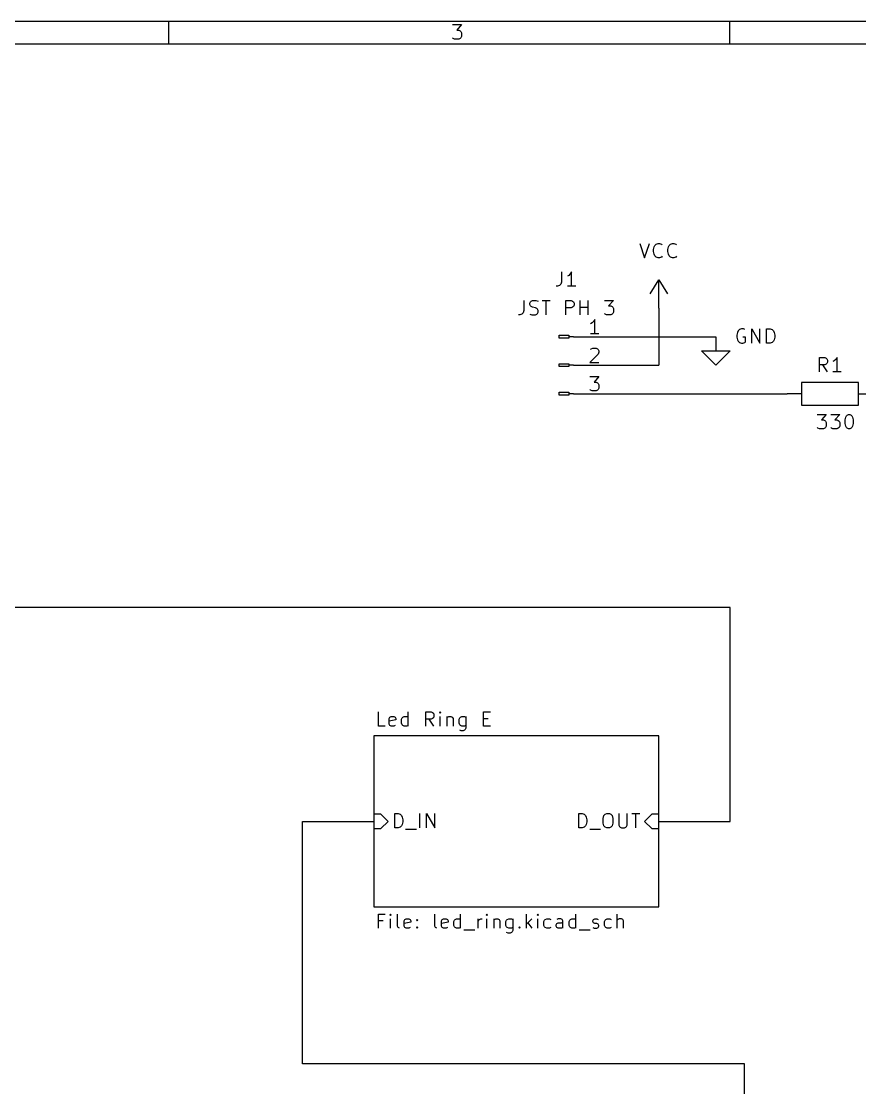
# Model space of a CAD drawing. Extents: x 0.4 to 11.3, y -7.9 to -0.4.
# Drawn here: x 3.814 to 6.754, y -4.134 to -0.394 of the extents above; entities that cross this region are included whole.
import ezdxf

# ---------------------------------------------------------------- set-up
doc = ezdxf.new("R2010")
doc.units = 0
doc.header["$MEASUREMENT"] = 0
for name, color, linetype in [('BROWN2', 54, 'CONTINUOUS'), ('CYAN2', 4, 'CONTINUOUS'), ('GREEN3', 91, 'CONTINUOUS'), ('RED2', 1, 'CONTINUOUS'), ('RED3', 11, 'CONTINUOUS')]:
    doc.layers.add(name, color=color, linetype=linetype)

msp = doc.modelspace()

# ---------------------------------------------------------------- linework, layer by layer
at = {"layer": 'BROWN2', "linetype": 'CONTINUOUS'}
for p, q in [((5.066, -3.5751), (5.066, -3.5251)), ((5.066, -3.5251), (5.0898, -3.5251)), ((5.0827, -3.5489), (5.066, -3.5489)), ((5.1089, -3.5251), (5.1065, -3.5274)), ((5.1065, -3.5274), (5.1089, -3.5298)), ((5.1113, -3.5274), (5.1089, -3.5251)), ((5.1089, -3.5251), (5.1089, -3.5298)), ((5.1089, -3.5298), (5.1113, -3.5274)), ((5.1089, -3.5751), (5.1089, -3.5417)), ((5.1327, -3.5679), (5.1327, -3.5251)), ((5.1565, -3.5489), (5.1589, -3.5441)), ((5.1565, -3.5679), (5.1565, -3.5489)), ((5.1589, -3.5441), (5.1636, -3.5417)), ((5.1636, -3.5417), (5.1732, -3.5417)), ((5.1732, -3.5417), (5.1779, -3.5441)), ((5.1779, -3.5441), (5.1803, -3.5489)), ((5.1803, -3.5489), (5.1803, -3.5536)), ((5.1994, -3.5465), (5.2017, -3.5441)), ((5.2017, -3.5489), (5.1994, -3.5465)), ((5.2017, -3.5441), (5.2041, -3.5465)), ((5.2017, -3.5441), (5.2017, -3.5489)), ((5.2041, -3.5465), (5.2017, -3.5489)), ((5.2636, -3.5679), (5.2636, -3.5251)), ((5.2874, -3.5489), (5.2898, -3.5441)), ((5.2874, -3.5679), (5.2874, -3.5489)), ((5.2898, -3.5441), (5.2946, -3.5417)), ((5.2946, -3.5417), (5.3041, -3.5417)), ((5.3041, -3.5417), (5.3089, -3.5441)), ((5.3089, -3.5441), (5.3113, -3.5489)), ((5.3113, -3.5489), (5.3113, -3.5536)), ((5.3303, -3.5513), (5.3327, -3.5465)), ((5.3303, -3.5655), (5.3303, -3.5513)), ((5.3327, -3.5465), (5.3351, -3.5441)), ((5.3351, -3.5441), (5.3398, -3.5417)), ((5.3398, -3.5417), (5.3494, -3.5417)), ((5.3494, -3.5417), (5.3541, -3.5441)), ((5.3541, -3.5751), (5.3541, -3.5251)), ((5.416, -3.5751), (5.416, -3.5417)), ((5.416, -3.5513), (5.4184, -3.5465)), ((5.4184, -3.5465), (5.4208, -3.5441)), ((5.4208, -3.5441), (5.4255, -3.5417)), ((5.4255, -3.5417), (5.4303, -3.5417)), ((5.447, -3.5251), (5.4446, -3.5274)), ((5.4446, -3.5274), (5.447, -3.5298)), ((5.4493, -3.5274), (5.447, -3.5251)), ((5.447, -3.5251), (5.447, -3.5298)), ((5.447, -3.5298), (5.4493, -3.5274)), ((5.447, -3.5751), (5.447, -3.5417)), ((5.4708, -3.5417), (5.4708, -3.5751)), ((5.4708, -3.5465), (5.4732, -3.5441)), ((5.4732, -3.5441), (5.4779, -3.5417)), ((5.4779, -3.5417), (5.4851, -3.5417)), ((5.4851, -3.5417), (5.4898, -3.5441)), ((5.4898, -3.5441), (5.4922, -3.5489)), ((5.4922, -3.5489), (5.4922, -3.5751)), ((5.5136, -3.5513), (5.516, -3.5465)), ((5.5136, -3.5655), (5.5136, -3.5513)), ((5.516, -3.5465), (5.5184, -3.5441)), ((5.5184, -3.5441), (5.5232, -3.5417)), ((5.5232, -3.5417), (5.5327, -3.5417)), ((5.5327, -3.5417), (5.5374, -3.5441)), ((5.5374, -3.5417), (5.5374, -3.5822)), ((5.5851, -3.5751), (5.5851, -3.5251)), ((5.6041, -3.5417), (5.5851, -3.5608)), ((5.6255, -3.5251), (5.6232, -3.5274)), ((5.6232, -3.5274), (5.6255, -3.5298)), ((5.6279, -3.5274), (5.6255, -3.5251)), ((5.6255, -3.5251), (5.6255, -3.5298)), ((5.6255, -3.5298), (5.6279, -3.5274)), ((5.6255, -3.5751), (5.6255, -3.5417)), ((5.647, -3.5513), (5.6493, -3.5465)), ((5.647, -3.5655), (5.647, -3.5513)), ((5.6493, -3.5465), (5.6517, -3.5441)), ((5.6517, -3.5441), (5.6565, -3.5417)), ((5.6565, -3.5417), (5.666, -3.5417)), ((5.666, -3.5417), (5.6708, -3.5441)), ((5.697, -3.5417), (5.6922, -3.5441)), ((5.7065, -3.5417), (5.697, -3.5417)), ((5.7113, -3.5441), (5.7065, -3.5417)), ((5.7136, -3.5489), (5.7113, -3.5441)), ((5.7136, -3.5751), (5.7136, -3.5489)), ((5.7351, -3.5513), (5.7374, -3.5465)), ((5.7351, -3.5655), (5.7351, -3.5513)), ((5.7374, -3.5465), (5.7398, -3.5441)), ((5.7398, -3.5441), (5.7446, -3.5417)), ((5.7446, -3.5417), (5.7541, -3.5417)), ((5.7541, -3.5417), (5.7589, -3.5441)), ((5.7589, -3.5751), (5.7589, -3.5251)), ((5.8184, -3.5489), (5.8208, -3.5441)), ((5.8184, -3.5513), (5.8184, -3.5489)), ((5.8208, -3.556), (5.8184, -3.5513)), ((5.8208, -3.5441), (5.8255, -3.5417)), ((5.8255, -3.5417), (5.8327, -3.5417)), ((5.8327, -3.5417), (5.8374, -3.5441)), ((5.8589, -3.5513), (5.8612, -3.5465)), ((5.8589, -3.5655), (5.8589, -3.5513)), ((5.8612, -3.5465), (5.8636, -3.5441)), ((5.8636, -3.5441), (5.8684, -3.5417)), ((5.8684, -3.5417), (5.8779, -3.5417)), ((5.8779, -3.5417), (5.8827, -3.5441)), ((5.9041, -3.5751), (5.9041, -3.5251)), ((5.9065, -3.5441), (5.9041, -3.5465)), ((5.9113, -3.5417), (5.9065, -3.5441)), ((5.9184, -3.5417), (5.9113, -3.5417)), ((5.9232, -3.5441), (5.9184, -3.5417)), ((5.9255, -3.5489), (5.9232, -3.5441)), ((5.9255, -3.5751), (5.9255, -3.5489)), ((5.1351, -3.5727), (5.1327, -3.5679)), ((5.1398, -3.5751), (5.1351, -3.5727)), ((5.1803, -3.5536), (5.1565, -3.5584)), ((5.1589, -3.5727), (5.1565, -3.5679)), ((5.1636, -3.5751), (5.1589, -3.5727)), ((5.1732, -3.5751), (5.1636, -3.5751)), ((5.1779, -3.5727), (5.1732, -3.5751)), ((5.1994, -3.5727), (5.2017, -3.5703)), ((5.2017, -3.5751), (5.1994, -3.5727)), ((5.2017, -3.5703), (5.2041, -3.5727)), ((5.2017, -3.5703), (5.2017, -3.5751)), ((5.2041, -3.5727), (5.2017, -3.5751)), ((5.266, -3.5727), (5.2636, -3.5679)), ((5.2708, -3.5751), (5.266, -3.5727)), ((5.3113, -3.5536), (5.2874, -3.5584)), ((5.2898, -3.5727), (5.2874, -3.5679)), ((5.2946, -3.5751), (5.2898, -3.5727)), ((5.3041, -3.5751), (5.2946, -3.5751)), ((5.3089, -3.5727), (5.3041, -3.5751)), ((5.3327, -3.5703), (5.3303, -3.5655)), ((5.3351, -3.5727), (5.3327, -3.5703)), ((5.3398, -3.5751), (5.3351, -3.5727)), ((5.3494, -3.5751), (5.3398, -3.5751)), ((5.3541, -3.5727), (5.3494, -3.5751)), ((5.366, -3.5798), (5.4041, -3.5798)), ((5.516, -3.5703), (5.5136, -3.5655)), ((5.5184, -3.5727), (5.516, -3.5703)), ((5.5208, -3.5917), (5.516, -3.5894)), ((5.5232, -3.5751), (5.5184, -3.5727)), ((5.5327, -3.5751), (5.5232, -3.5751)), ((5.5327, -3.5894), (5.5279, -3.5917)), ((5.5374, -3.5727), (5.5327, -3.5751)), ((5.5351, -3.587), (5.5327, -3.5894)), ((5.5374, -3.5822), (5.5351, -3.587)), ((5.5589, -3.5727), (5.5612, -3.5703)), ((5.5612, -3.5751), (5.5589, -3.5727)), ((5.5612, -3.5703), (5.5636, -3.5727)), ((5.5612, -3.5703), (5.5612, -3.5751)), ((5.5636, -3.5727), (5.5612, -3.5751)), ((5.5898, -3.556), (5.6041, -3.5751)), ((5.6493, -3.5703), (5.647, -3.5655)), ((5.6517, -3.5727), (5.6493, -3.5703)), ((5.6565, -3.5751), (5.6517, -3.5727)), ((5.666, -3.5751), (5.6565, -3.5751)), ((5.6708, -3.5727), (5.666, -3.5751)), ((5.6898, -3.5632), (5.6922, -3.5584)), ((5.6898, -3.5679), (5.6898, -3.5632)), ((5.6922, -3.5727), (5.6898, -3.5679)), ((5.6922, -3.5584), (5.697, -3.556)), ((5.697, -3.5751), (5.6922, -3.5727)), ((5.697, -3.556), (5.7089, -3.556)), ((5.7089, -3.5751), (5.697, -3.5751)), ((5.7089, -3.556), (5.7136, -3.5536)), ((5.7136, -3.5727), (5.7089, -3.5751)), ((5.7374, -3.5703), (5.7351, -3.5655)), ((5.7398, -3.5727), (5.7374, -3.5703)), ((5.7446, -3.5751), (5.7398, -3.5727)), ((5.7541, -3.5751), (5.7446, -3.5751)), ((5.7589, -3.5727), (5.7541, -3.5751)), ((5.7708, -3.5798), (5.8089, -3.5798)), ((5.8184, -3.5727), (5.8232, -3.5751)), ((5.8255, -3.5584), (5.8208, -3.556)), ((5.8232, -3.5751), (5.8327, -3.5751)), ((5.8327, -3.5584), (5.8255, -3.5584)), ((5.8374, -3.5608), (5.8327, -3.5584)), ((5.8327, -3.5751), (5.8374, -3.5727)), ((5.8398, -3.5655), (5.8374, -3.5608)), ((5.8374, -3.5727), (5.8398, -3.5679)), ((5.8398, -3.5679), (5.8398, -3.5655)), ((5.8612, -3.5703), (5.8589, -3.5655)), ((5.8636, -3.5727), (5.8612, -3.5703)), ((5.8684, -3.5751), (5.8636, -3.5727)), ((5.8779, -3.5751), (5.8684, -3.5751)), ((5.8827, -3.5727), (5.8779, -3.5751)), ((5.5279, -3.5917), (5.5208, -3.5917))]:
    msp.add_line(p, q, dxfattribs=at)
at = {"layer": 'CYAN2', "linetype": 'CONTINUOUS'}
for p, q in [((5.9833, -1.1728), (6, -1.2228)), ((6, -1.2228), (6.0167, -1.1728)), ((6.031, -1.1942), (6.0333, -1.1847)), ((6.031, -1.2014), (6.031, -1.1942)), ((6.0333, -1.1847), (6.0357, -1.1799)), ((6.0357, -1.1799), (6.0405, -1.1752)), ((6.0405, -1.1752), (6.0476, -1.1728)), ((6.0476, -1.1728), (6.0524, -1.1728)), ((6.0524, -1.1728), (6.0595, -1.1752)), ((6.0595, -1.1752), (6.0619, -1.1776)), ((6.081, -1.1942), (6.0833, -1.1847)), ((6.081, -1.2014), (6.081, -1.1942)), ((6.0833, -1.1847), (6.0857, -1.1799)), ((6.0857, -1.1799), (6.0905, -1.1752)), ((6.0905, -1.1752), (6.0976, -1.1728)), ((6.0976, -1.1728), (6.1024, -1.1728)), ((6.1024, -1.1728), (6.1095, -1.1752)), ((6.1095, -1.1752), (6.1119, -1.1776)), ((6.0333, -1.2109), (6.031, -1.2014)), ((6.0357, -1.2157), (6.0333, -1.2109)), ((6.0405, -1.2204), (6.0357, -1.2157)), ((6.0476, -1.2228), (6.0405, -1.2204)), ((6.0524, -1.2228), (6.0476, -1.2228)), ((6.0595, -1.2204), (6.0524, -1.2228)), ((6.0619, -1.218), (6.0595, -1.2204)), ((6.0833, -1.2109), (6.081, -1.2014)), ((6.0857, -1.2157), (6.0833, -1.2109)), ((6.0905, -1.2204), (6.0857, -1.2157)), ((6.0976, -1.2228), (6.0905, -1.2204)), ((6.1024, -1.2228), (6.0976, -1.2228)), ((6.1095, -1.2204), (6.1024, -1.2228)), ((6.1119, -1.218), (6.1095, -1.2204)), ((5.7083, -1.3085), (5.706, -1.3157)), ((5.7083, -1.2728), (5.7083, -1.3085)), ((5.7345, -1.2847), (5.7298, -1.2871)), ((5.7393, -1.2799), (5.7345, -1.2847)), ((5.744, -1.2728), (5.7393, -1.2799)), ((5.744, -1.3228), (5.744, -1.2728)), ((5.694, -1.3228), (5.6893, -1.3228)), ((5.7012, -1.3204), (5.694, -1.3228)), ((5.706, -1.3157), (5.7012, -1.3204)), ((5.7583, -1.3228), (5.7298, -1.3228)), ((5.5762, -1.3728), (5.5762, -1.4085)), ((5.5976, -1.3823), (5.6, -1.3776)), ((5.5976, -1.3871), (5.5976, -1.3823)), ((5.6, -1.3776), (5.6024, -1.3752)), ((5.6024, -1.3752), (5.6071, -1.3728)), ((5.6071, -1.3728), (5.619, -1.3728)), ((5.619, -1.3728), (5.6262, -1.3752)), ((5.6405, -1.3728), (5.669, -1.3728)), ((5.6548, -1.4228), (5.6548, -1.3728)), ((5.7238, -1.4228), (5.7238, -1.3728)), ((5.7238, -1.3728), (5.7429, -1.3728)), ((5.7429, -1.3728), (5.7476, -1.3752)), ((5.7476, -1.3752), (5.75, -1.3776)), ((5.75, -1.3776), (5.7524, -1.3823)), ((5.7524, -1.3823), (5.7524, -1.3895)), ((5.7738, -1.4228), (5.7738, -1.3728)), ((5.8024, -1.4228), (5.8024, -1.3728)), ((5.8595, -1.3728), (5.8905, -1.3728)), ((5.8905, -1.3728), (5.8738, -1.3919)), ((5.5691, -1.4204), (5.5619, -1.4228)), ((5.5738, -1.4157), (5.5691, -1.4204)), ((5.5762, -1.4085), (5.5738, -1.4157)), ((5.6, -1.3919), (5.5976, -1.3871)), ((5.5976, -1.4204), (5.6048, -1.4228)), ((5.6024, -1.3942), (5.6, -1.3919)), ((5.6071, -1.3966), (5.6024, -1.3942)), ((5.6167, -1.399), (5.6071, -1.3966)), ((5.6214, -1.4014), (5.6167, -1.399)), ((5.6167, -1.4228), (5.6214, -1.4204)), ((5.6238, -1.4038), (5.6214, -1.4014)), ((5.6214, -1.4204), (5.6238, -1.418)), ((5.6262, -1.4085), (5.6238, -1.4038)), ((5.6238, -1.418), (5.6262, -1.4133)), ((5.6262, -1.4133), (5.6262, -1.4085)), ((5.7429, -1.399), (5.7238, -1.399)), ((5.7476, -1.3966), (5.7429, -1.399)), ((5.75, -1.3942), (5.7476, -1.3966)), ((5.7524, -1.3895), (5.75, -1.3942)), ((5.7738, -1.3966), (5.8024, -1.3966)), ((5.8619, -1.4204), (5.8595, -1.418)), ((5.8667, -1.4228), (5.8619, -1.4204)), ((5.8738, -1.3919), (5.881, -1.3919)), ((5.881, -1.3919), (5.8857, -1.3942)), ((5.8857, -1.4204), (5.881, -1.4228)), ((5.8857, -1.3942), (5.8881, -1.3966)), ((5.8881, -1.418), (5.8857, -1.4204)), ((5.8881, -1.3966), (5.8905, -1.4014)), ((5.8905, -1.4133), (5.8881, -1.418)), ((5.8905, -1.4014), (5.8905, -1.4133)), ((5.5619, -1.4228), (5.5571, -1.4228)), ((5.6048, -1.4228), (5.6167, -1.4228)), ((5.881, -1.4228), (5.8667, -1.4228)), ((6.3257, -1.4847), (6.3233, -1.4942)), ((6.3233, -1.4942), (6.3233, -1.5014)), ((6.3281, -1.4799), (6.3257, -1.4847)), ((6.3329, -1.4752), (6.3281, -1.4799)), ((6.34, -1.4728), (6.3329, -1.4752)), ((6.3471, -1.4728), (6.34, -1.4728)), ((6.3519, -1.4752), (6.3471, -1.4728)), ((6.3757, -1.5228), (6.3757, -1.4728)), ((6.3757, -1.4728), (6.4043, -1.5228)), ((6.4043, -1.5228), (6.4043, -1.4728)), ((6.4281, -1.5228), (6.4281, -1.4728)), ((6.4281, -1.4728), (6.44, -1.4728)), ((6.44, -1.4728), (6.4471, -1.4752)), ((6.4471, -1.4752), (6.4519, -1.4799)), ((6.4519, -1.4799), (6.4543, -1.4847)), ((6.4543, -1.4847), (6.4567, -1.4942)), ((6.4567, -1.4942), (6.4567, -1.5014)), ((6.3233, -1.5014), (6.3257, -1.5109)), ((6.3257, -1.5109), (6.3281, -1.5157)), ((6.3281, -1.5157), (6.3329, -1.5204)), ((6.3329, -1.5204), (6.34, -1.5228)), ((6.34, -1.5228), (6.3448, -1.5228)), ((6.3543, -1.5014), (6.3448, -1.5014)), ((6.3448, -1.5228), (6.3519, -1.5204)), ((6.3519, -1.5204), (6.3543, -1.518)), ((6.3543, -1.518), (6.3543, -1.5014)), ((6.44, -1.5228), (6.4281, -1.5228)), ((6.4471, -1.5204), (6.44, -1.5228)), ((6.4519, -1.5157), (6.4471, -1.5204)), ((6.4543, -1.5109), (6.4519, -1.5157)), ((6.4567, -1.5014), (6.4543, -1.5109)), ((6.6131, -1.6228), (6.6131, -1.5728)), ((6.6131, -1.5728), (6.6321, -1.5728)), ((6.6321, -1.599), (6.6131, -1.599)), ((6.6417, -1.6228), (6.625, -1.599)), ((6.6321, -1.5728), (6.6369, -1.5752)), ((6.6369, -1.5966), (6.6321, -1.599)), ((6.6369, -1.5752), (6.6393, -1.5776)), ((6.6393, -1.5942), (6.6369, -1.5966)), ((6.6393, -1.5776), (6.6417, -1.5823)), ((6.6417, -1.5895), (6.6393, -1.5942)), ((6.6417, -1.5823), (6.6417, -1.5895)), ((6.6655, -1.5847), (6.6607, -1.5871)), ((6.6702, -1.5799), (6.6655, -1.5847)), ((6.675, -1.5728), (6.6702, -1.5799)), ((6.675, -1.6228), (6.675, -1.5728)), ((6.6893, -1.6228), (6.6607, -1.6228)), ((6.6057, -1.7728), (6.6367, -1.7728)), ((6.6367, -1.7728), (6.62, -1.7918)), ((6.62, -1.7918), (6.6271, -1.7918)), ((6.6271, -1.7918), (6.6319, -1.7942)), ((6.6319, -1.7942), (6.6343, -1.7966)), ((6.6533, -1.7728), (6.6843, -1.7728)), ((6.6843, -1.7728), (6.6676, -1.7918)), ((6.6676, -1.7918), (6.6748, -1.7918)), ((6.6748, -1.7918), (6.6795, -1.7942)), ((6.6795, -1.7942), (6.6819, -1.7966)), ((6.7033, -1.7918), (6.7057, -1.7823)), ((6.7033, -1.8038), (6.7033, -1.7918)), ((6.7057, -1.7823), (6.7081, -1.7776)), ((6.7081, -1.7776), (6.7105, -1.7752)), ((6.7105, -1.7752), (6.7152, -1.7728)), ((6.7152, -1.7728), (6.72, -1.7728)), ((6.72, -1.7728), (6.7248, -1.7752)), ((6.7248, -1.7752), (6.7271, -1.7776)), ((6.7271, -1.7776), (6.7295, -1.7823)), ((6.7295, -1.7823), (6.7319, -1.7918)), ((6.7319, -1.7918), (6.7319, -1.8038)), ((6.6081, -1.8204), (6.6057, -1.818)), ((6.6129, -1.8228), (6.6081, -1.8204)), ((6.6271, -1.8228), (6.6129, -1.8228)), ((6.6319, -1.8204), (6.6271, -1.8228)), ((6.6343, -1.818), (6.6319, -1.8204)), ((6.6343, -1.7966), (6.6367, -1.8014)), ((6.6367, -1.8133), (6.6343, -1.818)), ((6.6367, -1.8014), (6.6367, -1.8133)), ((6.6557, -1.8204), (6.6533, -1.818)), ((6.6605, -1.8228), (6.6557, -1.8204)), ((6.6748, -1.8228), (6.6605, -1.8228)), ((6.6795, -1.8204), (6.6748, -1.8228)), ((6.6819, -1.818), (6.6795, -1.8204)), ((6.6819, -1.7966), (6.6843, -1.8014)), ((6.6843, -1.8133), (6.6819, -1.818)), ((6.6843, -1.8014), (6.6843, -1.8133)), ((6.7057, -1.8133), (6.7033, -1.8038)), ((6.7081, -1.818), (6.7057, -1.8133)), ((6.7105, -1.8204), (6.7081, -1.818)), ((6.7152, -1.8228), (6.7105, -1.8204)), ((6.72, -1.8228), (6.7152, -1.8228)), ((6.7248, -1.8204), (6.72, -1.8228)), ((6.7271, -1.818), (6.7248, -1.8204)), ((6.7295, -1.8133), (6.7271, -1.818)), ((6.7319, -1.8038), (6.7295, -1.8133)), ((5.066, -2.8655), (5.066, -2.8155)), ((5.1041, -2.8393), (5.1065, -2.8346)), ((5.1041, -2.8584), (5.1041, -2.8393)), ((5.1065, -2.8346), (5.1113, -2.8322)), ((5.1113, -2.8322), (5.1208, -2.8322)), ((5.1208, -2.8322), (5.1255, -2.8346)), ((5.1255, -2.8346), (5.1279, -2.8393)), ((5.1279, -2.8393), (5.1279, -2.8441)), ((5.147, -2.8417), (5.1493, -2.837)), ((5.147, -2.856), (5.147, -2.8417)), ((5.1493, -2.837), (5.1517, -2.8346)), ((5.1517, -2.8346), (5.1565, -2.8322)), ((5.1565, -2.8322), (5.166, -2.8322)), ((5.166, -2.8322), (5.1708, -2.8346)), ((5.1708, -2.8655), (5.1708, -2.8155)), ((5.2327, -2.8655), (5.2327, -2.8155)), ((5.2327, -2.8155), (5.2517, -2.8155)), ((5.2517, -2.8417), (5.2327, -2.8417)), ((5.2612, -2.8655), (5.2446, -2.8417)), ((5.2517, -2.8155), (5.2565, -2.8179)), ((5.2565, -2.8393), (5.2517, -2.8417)), ((5.2565, -2.8179), (5.2589, -2.8203)), ((5.2589, -2.837), (5.2565, -2.8393)), ((5.2589, -2.8203), (5.2612, -2.8251)), ((5.2612, -2.8322), (5.2589, -2.837)), ((5.2612, -2.8251), (5.2612, -2.8322)), ((5.2827, -2.8155), (5.2803, -2.8179)), ((5.2803, -2.8179), (5.2827, -2.8203)), ((5.2851, -2.8179), (5.2827, -2.8155)), ((5.2827, -2.8155), (5.2827, -2.8203)), ((5.2827, -2.8203), (5.2851, -2.8179)), ((5.2827, -2.8655), (5.2827, -2.8322)), ((5.3065, -2.8322), (5.3065, -2.8655)), ((5.3065, -2.837), (5.3089, -2.8346)), ((5.3089, -2.8346), (5.3136, -2.8322)), ((5.3136, -2.8322), (5.3208, -2.8322)), ((5.3208, -2.8322), (5.3255, -2.8346)), ((5.3255, -2.8346), (5.3279, -2.8393)), ((5.3279, -2.8393), (5.3279, -2.8655)), ((5.3493, -2.8417), (5.3517, -2.837)), ((5.3493, -2.856), (5.3493, -2.8417)), ((5.3517, -2.837), (5.3541, -2.8346)), ((5.3541, -2.8346), (5.3589, -2.8322)), ((5.3589, -2.8322), (5.3684, -2.8322)), ((5.3684, -2.8322), (5.3732, -2.8346)), ((5.3732, -2.8322), (5.3732, -2.8727)), ((5.4351, -2.8655), (5.4351, -2.8155)), ((5.4351, -2.8155), (5.4589, -2.8155)), ((5.4351, -2.8393), (5.4517, -2.8393)), ((5.0898, -2.8655), (5.066, -2.8655)), ((5.1279, -2.8441), (5.1041, -2.8489)), ((5.1065, -2.8632), (5.1041, -2.8584)), ((5.1113, -2.8655), (5.1065, -2.8632)), ((5.1208, -2.8655), (5.1113, -2.8655)), ((5.1255, -2.8632), (5.1208, -2.8655)), ((5.1493, -2.8608), (5.147, -2.856)), ((5.1517, -2.8632), (5.1493, -2.8608)), ((5.1565, -2.8655), (5.1517, -2.8632)), ((5.166, -2.8655), (5.1565, -2.8655)), ((5.1708, -2.8632), (5.166, -2.8655)), ((5.3517, -2.8608), (5.3493, -2.856)), ((5.3541, -2.8632), (5.3517, -2.8608)), ((5.3565, -2.8822), (5.3517, -2.8798)), ((5.3589, -2.8655), (5.3541, -2.8632)), ((5.3684, -2.8655), (5.3589, -2.8655)), ((5.3684, -2.8798), (5.3636, -2.8822)), ((5.3732, -2.8632), (5.3684, -2.8655)), ((5.3708, -2.8774), (5.3684, -2.8798)), ((5.3732, -2.8727), (5.3708, -2.8774)), ((5.4589, -2.8655), (5.4351, -2.8655)), ((5.3636, -2.8822), (5.3565, -2.8822)), ((5.075, -3.175), (5.05, -3.175)), ((5.05, -3.175), (5.05, -3.225)), ((5.1, -3.2), (5.075, -3.175)), ((5.1235, -3.2228), (5.1235, -3.1728)), ((5.1235, -3.1728), (5.1354, -3.1728)), ((5.1354, -3.1728), (5.1426, -3.1752)), ((5.1426, -3.1752), (5.1473, -3.1799)), ((5.2116, -3.2228), (5.2116, -3.1728)), ((5.2354, -3.2228), (5.2354, -3.1728)), ((5.2354, -3.1728), (5.264, -3.2228)), ((5.264, -3.2228), (5.264, -3.1728)), ((5.7693, -3.2228), (5.7693, -3.1728)), ((5.7693, -3.1728), (5.7812, -3.1728)), ((5.7812, -3.1728), (5.7884, -3.1752)), ((5.7884, -3.1752), (5.7931, -3.1799)), ((5.8574, -3.1799), (5.8622, -3.1752)), ((5.8622, -3.1752), (5.867, -3.1728)), ((5.867, -3.1728), (5.8765, -3.1728)), ((5.8765, -3.1728), (5.8812, -3.1752)), ((5.8812, -3.1752), (5.886, -3.1799)), ((5.9098, -3.1728), (5.9098, -3.2133)), ((5.9384, -3.2133), (5.9384, -3.1728)), ((5.9551, -3.1728), (5.9836, -3.1728)), ((5.9693, -3.2228), (5.9693, -3.1728)), ((6.025, -3.175), (6, -3.2)), ((6.05, -3.175), (6.025, -3.175)), ((6.05, -3.225), (6.05, -3.175)), ((5.075, -3.225), (5.1, -3.2)), ((5.1473, -3.2157), (5.1426, -3.2204)), ((5.1473, -3.1799), (5.1497, -3.1847)), ((5.1497, -3.2109), (5.1473, -3.2157)), ((5.1497, -3.1847), (5.1521, -3.1942)), ((5.1521, -3.2014), (5.1497, -3.2109)), ((5.1521, -3.1942), (5.1521, -3.2014)), ((5.7931, -3.2157), (5.7884, -3.2204)), ((5.7931, -3.1799), (5.7955, -3.1847)), ((5.7955, -3.2109), (5.7931, -3.2157)), ((5.7955, -3.1847), (5.7979, -3.1942)), ((5.7979, -3.2014), (5.7955, -3.2109)), ((5.7979, -3.1942), (5.7979, -3.2014)), ((5.8551, -3.1895), (5.8574, -3.1799)), ((5.8551, -3.2061), (5.8551, -3.1895)), ((5.8574, -3.2157), (5.8551, -3.2061)), ((5.8622, -3.2204), (5.8574, -3.2157)), ((5.886, -3.2157), (5.8812, -3.2204)), ((5.886, -3.1799), (5.8884, -3.1895)), ((5.8884, -3.2061), (5.886, -3.2157)), ((5.8884, -3.1895), (5.8884, -3.2061)), ((5.9098, -3.2133), (5.9122, -3.218)), ((5.936, -3.218), (5.9384, -3.2133)), ((6, -3.2), (6.025, -3.225)), ((5.05, -3.225), (5.075, -3.225)), ((5.1354, -3.2228), (5.1235, -3.2228)), ((5.1426, -3.2204), (5.1354, -3.2228)), ((5.1616, -3.2276), (5.1997, -3.2276)), ((5.7812, -3.2228), (5.7693, -3.2228)), ((5.7884, -3.2204), (5.7812, -3.2228)), ((5.8074, -3.2276), (5.8455, -3.2276)), ((5.867, -3.2228), (5.8622, -3.2204)), ((5.8765, -3.2228), (5.867, -3.2228)), ((5.8812, -3.2204), (5.8765, -3.2228)), ((5.9122, -3.218), (5.9146, -3.2204)), ((5.9146, -3.2204), (5.9193, -3.2228)), ((5.9193, -3.2228), (5.9289, -3.2228)), ((5.9289, -3.2228), (5.9336, -3.2204)), ((5.9336, -3.2204), (5.936, -3.218)), ((6.025, -3.225), (6.05, -3.225))]:
    msp.add_line(p, q, dxfattribs=at)
at = {"layer": 'GREEN3', "linetype": 'CONTINUOUS'}
for p, q in [((6.05, -1.4), (6.05, -1.6)), ((5.9, -1.5), (6.25, -1.5)), ((5.9, -1.6), (6.05, -1.6)), ((5.9, -1.7), (6.5, -1.7)), ((6.3, -2.45), (2.45, -2.45)), ((6.3, -3.2), (6.3, -2.45)), ((4.8, -4.05), (4.8, -3.2)), ((4.8, -3.2), (5.05, -3.2)), ((6.05, -3.2), (6.3, -3.2)), ((6.35, -4.05), (4.8, -4.05)), ((6.35, -5), (6.35, -4.05))]:
    msp.add_line(p, q, dxfattribs=at)
at = {"layer": 'RED2', "linetype": 'CONTINUOUS'}
for p, q in [((0.3937, -0.3937), (11.2993, -0.3937)), ((4.3307, -0.4724), (4.3307, -0.3937)), ((5.3262, -0.4053), (5.3578, -0.4053)), ((5.3578, -0.4053), (5.3408, -0.4248)), ((6.2992, -0.4724), (6.2992, -0.3937)), ((5.3408, -0.4248), (5.3481, -0.4248)), ((5.3481, -0.4248), (5.353, -0.4272)), ((5.353, -0.4272), (5.3554, -0.4296)), ((5.3554, -0.4296), (5.3578, -0.4345)), ((5.3578, -0.4467), (5.3554, -0.4516)), ((5.3578, -0.4345), (5.3578, -0.4467)), ((0.4724, -0.4724), (11.2206, -0.4724)), ((5.3286, -0.454), (5.3262, -0.4516)), ((5.3335, -0.4564), (5.3286, -0.454)), ((5.3481, -0.4564), (5.3335, -0.4564)), ((5.353, -0.454), (5.3481, -0.4564)), ((5.3554, -0.4516), (5.353, -0.454)), ((6.02, -1.35), (6.05, -1.3)), ((6.05, -1.3), (6.08, -1.35)), ((6.05, -1.4), (6.05, -1.3)), ((5.7, -1.505), (5.7, -1.495)), ((5.7, -1.495), (5.734, -1.495)), ((5.734, -1.495), (5.734, -1.505)), ((5.734, -1.505), (5.7, -1.505)), ((5.75, -1.5), (5.734, -1.5)), ((5.75, -1.5), (5.9, -1.5)), ((6.25, -1.5), (6.25, -1.55)), ((6.25, -1.6), (6.2, -1.55)), ((6.2, -1.55), (6.25, -1.55)), ((6.25, -1.55), (6.3, -1.55)), ((6.3, -1.55), (6.25, -1.6)), ((5.7, -1.605), (5.7, -1.595)), ((5.7, -1.595), (5.734, -1.595)), ((5.734, -1.605), (5.7, -1.605)), ((5.734, -1.595), (5.734, -1.605)), ((5.75, -1.6), (5.734, -1.6)), ((5.75, -1.6), (5.9, -1.6)), ((6.75, -1.66), (6.55, -1.66)), ((6.55, -1.66), (6.55, -1.74)), ((6.75, -1.74), (6.75, -1.66)), ((5.7, -1.705), (5.7, -1.695)), ((5.7, -1.695), (5.734, -1.695)), ((5.734, -1.705), (5.7, -1.705)), ((5.734, -1.695), (5.734, -1.705)), ((5.75, -1.7), (5.734, -1.7)), ((5.75, -1.7), (5.9, -1.7)), ((6.55, -1.7), (6.5, -1.7)), ((6.75, -1.7), (6.8, -1.7)), ((6.55, -1.74), (6.75, -1.74)), ((5.05, -2.9), (5.05, -3.5)), ((6.05, -2.9), (5.05, -2.9)), ((5.05, -2.9), (5.05, -3.5)), ((6.05, -2.9), (5.05, -2.9)), ((6.05, -3.5), (6.05, -2.9)), ((6.05, -3.5), (6.05, -2.9)), ((5.05, -3.5), (6.05, -3.5)), ((5.05, -3.5), (6.05, -3.5))]:
    msp.add_line(p, q, dxfattribs=at)
at = {"layer": 'RED3', "linetype": 'CONTINUOUS'}
for p, q in [((5.8155, -1.4518), (5.8107, -1.4542)), ((5.8202, -1.447), (5.8155, -1.4518)), ((5.825, -1.4399), (5.8202, -1.447)), ((5.825, -1.4899), (5.825, -1.4399)), ((5.8393, -1.4899), (5.8107, -1.4899)), ((5.8369, -1.5613), (5.8083, -1.5899)), ((5.8107, -1.5446), (5.8131, -1.5423)), ((5.8131, -1.5423), (5.8179, -1.5399)), ((5.8179, -1.5399), (5.8298, -1.5399)), ((5.8298, -1.5399), (5.8345, -1.5423)), ((5.8345, -1.5423), (5.8369, -1.5446)), ((5.8369, -1.5446), (5.8393, -1.5494)), ((5.8393, -1.5542), (5.8369, -1.5613)), ((5.8393, -1.5494), (5.8393, -1.5542)), ((5.8083, -1.5899), (5.8393, -1.5899)), ((5.8083, -1.6399), (5.8393, -1.6399)), ((5.8393, -1.6399), (5.8226, -1.6589)), ((5.8226, -1.6589), (5.8298, -1.6589)), ((5.8298, -1.6589), (5.8345, -1.6613)), ((5.8345, -1.6613), (5.8369, -1.6637)), ((5.8369, -1.6637), (5.8393, -1.6684)), ((5.8393, -1.6804), (5.8369, -1.6851)), ((5.8393, -1.6684), (5.8393, -1.6804)), ((5.8107, -1.6875), (5.8083, -1.6851)), ((5.8155, -1.6899), (5.8107, -1.6875)), ((5.8298, -1.6899), (5.8155, -1.6899)), ((5.8345, -1.6875), (5.8298, -1.6899)), ((5.8369, -1.6851), (5.8345, -1.6875))]:
    msp.add_line(p, q, dxfattribs=at)

doc.saveas('drawing.dxf')
